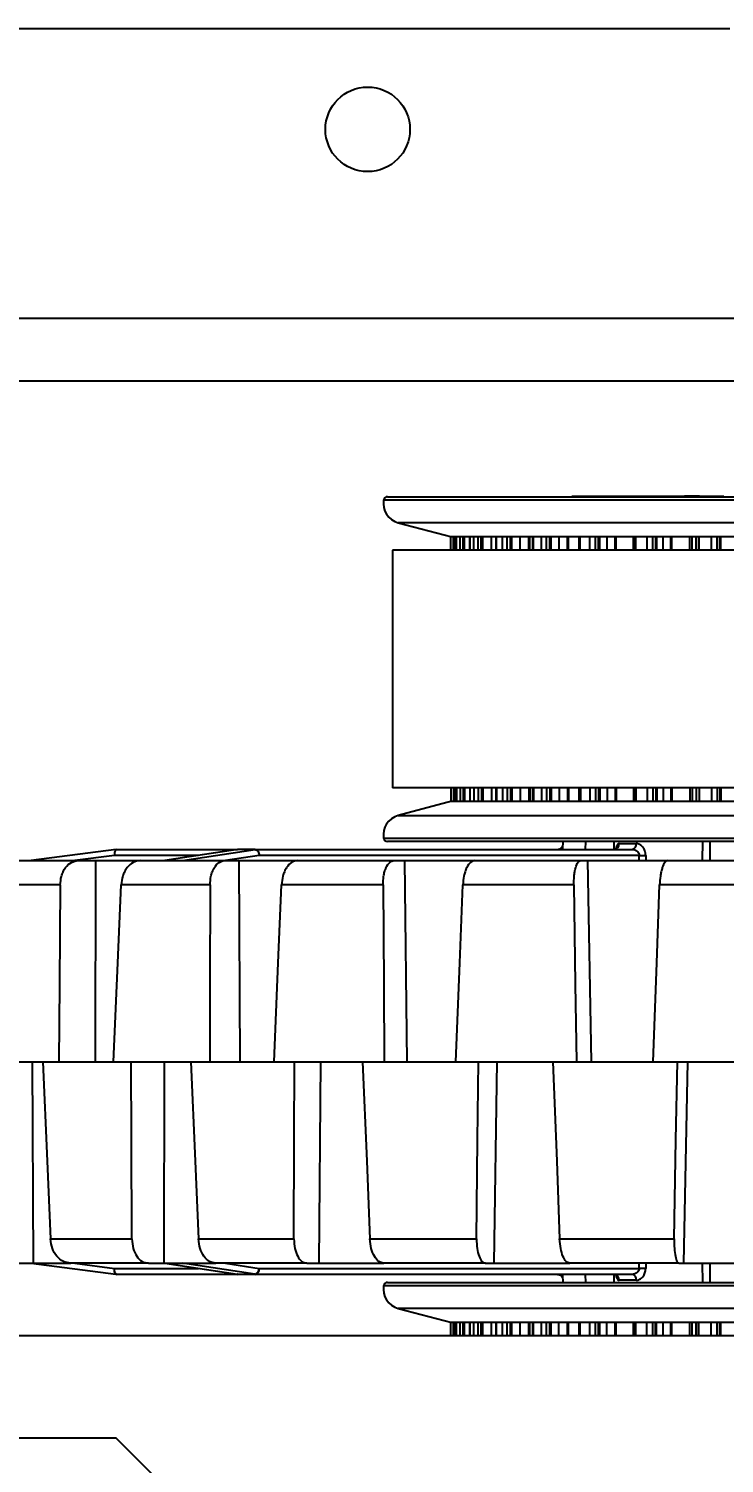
# Model space of a CAD drawing. Header units: inches. Extents: x 0 to 11, y 0 to 8.4.
# Drawn here: x 3.941 to 4.085, y 6.5491 to 6.846 of the extents above; entities that cross this region are included whole.
import ezdxf

# ---------------------------------------------------------------- set-up
doc = ezdxf.new("R2010")
doc.units = ezdxf.units.IN
doc.header["$MEASUREMENT"] = 0
doc.header["$PDSIZE"] = -1
doc.layers.add('DIM', color=3, linetype='Continuous')
doc.layers.add('OBJ', color=50, linetype='Continuous')
doc.dimstyles.get("Standard").update_dxf_attribs({"dimtxt": 0.18, "dimasz": 0.18, "dimexe": 0.18, "dimexo": 0.0625, "dimgap": 0.09, "dimtad": 0, "dimtih": 1, "dimtoh": 1, "dimdec": 4, "dimzin": 0, "dimdsep": 46, "dimtxsty": 'Standard', "dimcen": 0.09, "dimadec": 0, "dimazin": 0, "dimtfac": 1, "dimtdec": 4, "dimtofl": 0, "dimtmove": 0, "dimatfit": 3, "dimfxl": 1, "dimtolj": 1, "dimtzin": 0, "dimarcsym": 0})

# ---------------------------------------------------------------- blocks, each defined once
blk = doc.blocks.new('*D3')
at = {"layer": 'Defpoints', "color": 0, "transparency": 16777216}
for p in [(4.136179561686825, 7.075144194756748), (2.390624809930644, 6.845977528089745), (4.136179775280899, 6.845977528089745)]:
    blk.add_point(p, dxfattribs=at)
at = {"layer": 'DIM', "color": 0, "lineweight": -2, "transparency": 16777216}
for p, q in [((2.390624809930644, 7.205144194756748), (2.390624809930644, 7.335144194756748)), ((4.086179561686826, 7.075144194756748), (2.265624809930644, 7.075144194756748)), ((4.086179775280899, 6.845977528089745), (2.265624809930644, 6.845977528089745)), ((2.390624809930644, 6.715977528089745), (2.390624809930644, 6.585977528089745)), ((2.390624809930644, 6.585977528089745), (2.260624809930644, 6.585977528089745))]:
    blk.add_line(p, q, dxfattribs=at)
at = {"layer": 'DIM', "color": 0, "transparency": 16777216}
for points in [[(2.368958143263977, 7.205144194756748), (2.41229147659731, 7.205144194756748), (2.390624809930644, 7.075144194756748)], [(2.368958143263978, 6.715977528089745), (2.412291476597311, 6.715977528089745), (2.390624809930644, 6.845977528089745)]]:
    blk.add_solid(points, dxfattribs=at)
at = {"layer": 'DIM', "color": 0, "transparency": 16777216, "insert": (2.013124809930646, 6.585977528089742), "char_height": 0.125, "attachment_point": 5}
blk.add_mtext('\\A1;2.75', dxfattribs=at)
blk = doc.blocks.new('*D4')
at = {"layer": 'Defpoints', "color": 0, "transparency": 16777216}
for p in [(2.669255444599844, 7.075144194756726), (4.136179807078415, 7.075144194756726), (4.136179775280899, 6.899673078882869)]:
    blk.add_point(p, dxfattribs=at)
at = {"layer": 'DIM', "color": 0, "lineweight": -2, "transparency": 16777216}
for p, q in [((2.669255444599844, 7.205144194756726), (2.669255444599844, 7.335144194756726)), ((2.669255444599844, 7.335144194756726), (2.799255444599844, 7.335144194756726)), ((4.086179807078415, 7.075144194756726), (2.544255444599844, 7.075144194756726)), ((4.086179775280899, 6.899673078882869), (2.544255444599844, 6.899673078882869)), ((2.669255444599844, 6.769673078882869), (2.669255444599844, 6.639673078882869))]:
    blk.add_line(p, q, dxfattribs=at)
at = {"layer": 'DIM', "color": 0, "transparency": 16777216}
for points in [[(2.647588777933177, 7.205144194756726), (2.69092211126651, 7.205144194756726), (2.669255444599844, 7.075144194756726)], [(2.647588777933178, 6.769673078882869), (2.690922111266511, 6.769673078882869), (2.669255444599844, 6.899673078882869)]]:
    blk.add_solid(points, dxfattribs=at)
at = {"layer": 'DIM', "color": 0, "transparency": 16777216, "insert": (3.265505444599845, 7.335144194756723), "char_height": 0.125, "attachment_point": 5}
blk.add_mtext('\\A1;2.105653', dxfattribs=at)

msp = doc.modelspace()

# ---------------------------------------------------------------- linework, layer by layer
at = {"color": 7, "linetype": 'Continuous', "lineweight": 25}
for p, q in [((5.305346441947762, 6.785977528089739), (2.967013108614043, 6.785977528089743)), ((5.305346441947762, 6.773060861423073), (2.967013108614045, 6.773060861423077)), ((4.248879780580779, 6.748417446631084), (4.014466636295479, 6.748417446631084)), ((4.015290170726921, 6.749123361423084), (4.257069379325072, 6.749123361423084)), ((4.053420964190666, 6.749206694756352), (4.057439965807236, 6.749206694756353)), ((4.057439965807236, 6.749206694756353), (4.064042802656114, 6.749206694756352)), ((4.064042802656114, 6.749206694756358), (4.068061804272684, 6.749206694756359)), ((4.068061804272684, 6.749206694756359), (4.076785176323569, 6.749206694756359)), ((4.076785176323569, 6.749206694756359), (4.076835682009672, 6.749130201185618)), ((4.079584442571247, 6.749206694756358), (4.076785176323569, 6.749206694756358)), ((4.076835682009672, 6.749123361423085), (4.076835682009672, 6.749130201185618)), ((4.079873431275949, 6.749206694756359), (4.07957127005013, 6.749206694756359)), ((4.079873431275949, 6.749206694756359), (4.084777474535959, 6.749206694756358)), ((4.079923936962051, 6.749130201185618), (4.079873431275949, 6.749206694756359)), ((4.079923936962051, 6.749123361423085), (4.079923936962051, 6.749130201185618)), ((4.084777474535959, 6.749206694756358), (4.084876135989447, 6.749206694756358)), ((4.017505895764759, 6.743755662981551), (4.028573795857654, 6.740790028089751)), ((4.246065585148447, 6.743755662981552), (4.017505895764759, 6.743755662981551)), ((4.028373122568482, 6.738062993969022), (4.028373122568482, 6.740790028089751)), ((4.028576385346518, 6.740790028089751), (4.028373122568482, 6.740790028089751)), ((4.029172269597993, 6.740790028089751), (4.028576385346518, 6.740790028089751)), ((4.028947458826793, 6.738062993969022), (4.028947458826793, 6.740790028089751)), ((4.029172269597993, 6.740790028089751), (4.029172269597993, 6.738062993969022)), ((4.029181864235006, 6.740790028089751), (4.029172269597993, 6.740790028089751)), ((4.02958548337383, 6.740790028089751), (4.029181864235006, 6.740790028089751)), ((4.029181864235006, 6.738062993969022), (4.029181864235006, 6.740790028089751)), ((4.029889488354251, 6.740790028089751), (4.02958548337383, 6.740790028089751)), ((4.02958548337383, 6.738062993969022), (4.02958548337383, 6.740790028089751)), ((4.032351001212873, 6.740790028089751), (4.029889488354251, 6.740790028089751)), ((4.030312387685563, 6.738062993969022), (4.030312387685563, 6.740790028089751)), ((4.030950878458364, 6.738062993969022), (4.030950878458364, 6.740790028089751)), ((4.031246546715872, 6.738062993969022), (4.031246546715872, 6.740790028089751)), ((4.032294310278333, 6.740790028089751), (4.032294310278333, 6.738062993969022)), ((4.03234138777314, 6.740790028089751), (4.032294310278333, 6.740790028089751)), ((4.033178984512922, 6.740790028089751), (4.03234138777314, 6.740790028089751)), ((4.03234138777314, 6.738062993969022), (4.03234138777314, 6.740790028089751)), ((4.033576940726818, 6.740790028089751), (4.033178984512922, 6.740790028089751)), ((4.033178984512922, 6.738062993969022), (4.033178984512922, 6.740790028089751)), ((4.037722630144291, 6.740790028089751), (4.033576940726818, 6.740790028089751)), ((4.034042219036927, 6.738062993969022), (4.034042219036927, 6.740790028089751)), ((4.03470272075538, 6.738062993969022), (4.03470272075538, 6.740790028089751)), ((4.034993262923507, 6.738062993969022), (4.034993262923507, 6.740790028089751)), ((4.036809770197744, 6.738062993969022), (4.036809770197744, 6.740790028089751)), ((4.037708410738627, 6.740790028089751), (4.037708410738627, 6.738062993969022)), ((4.037820489294735, 6.740790028089751), (4.037708410738627, 6.740790028089751)), ((4.039073353108393, 6.740790028089751), (4.037820489294735, 6.740790028089751)), ((4.037820489294735, 6.738062993969022), (4.037820489294735, 6.740790028089751)), ((4.03955637087155, 6.740790028089751), (4.039073353108393, 6.740790028089751)), ((4.039073353108393, 6.738062993969022), (4.039073353108393, 6.740790028089751)), ((4.045293628996832, 6.740790028089751), (4.03955637087155, 6.740790028089751)), ((4.040053634611855, 6.738062993969022), (4.040053634611855, 6.740790028089751)), ((4.040721392759018, 6.738062993969022), (4.040721392759018, 6.740790028089751)), ((4.041000318605834, 6.738062993969022), (4.041000318605834, 6.740790028089751)), ((4.042754138118183, 6.738062993969022), (4.042754138118183, 6.740790028089751)), ((4.044563727122757, 6.738062993969022), (4.044563727122757, 6.740790028089751)), ((4.044748401613266, 6.738062993969022), (4.044748401613266, 6.740790028089751)), ((4.045293628921124, 6.740790028089751), (4.045293628921124, 6.738062993969022)), ((4.045496774725739, 6.740790028089751), (4.045293628996832, 6.740790028089751)), ((4.047136918705973, 6.740790028089751), (4.045496774725739, 6.740790028089751)), ((4.045496774725739, 6.738062993969022), (4.045496774725739, 6.740790028089751)), ((4.047694208199722, 6.740790028089751), (4.047136918705973, 6.740790028089751)), ((4.047136918705973, 6.738062993969022), (4.047136918705973, 6.740790028089751)), ((4.054894874166829, 6.740790028089751), (4.047694208199722, 6.740790028089751)), ((4.048212349319971, 6.738062993969022), (4.048212349319971, 6.740790028089751)), ((4.048872447282271, 6.738062993969022), (4.048872447282271, 6.740790028089751)), ((4.04913352606527, 6.738062993969022), (4.04913352606527, 6.740790028089751)), ((4.050785480385925, 6.738062993969022), (4.050785480385925, 6.740790028089751)), ((4.052563367796899, 6.738062993969022), (4.052563367796899, 6.740790028089751)), ((4.052751922240319, 6.738062993969022), (4.052751922240319, 6.740790028089751)), ((4.054880523585823, 6.740790028089751), (4.054880523585823, 6.738062993969022)), ((4.055198768534304, 6.740790028089751), (4.054894874166829, 6.740790028089751)), ((4.05718955457485, 6.740790028089751), (4.055198768534304, 6.740790028089751)), ((4.055198768534304, 6.738062993969022), (4.055198768534304, 6.740790028089751)), ((4.057808666872797, 6.740790028089751), (4.05718955457485, 6.740790028089751)), ((4.05718955457485, 6.738062993969022), (4.05718955457485, 6.740790028089751)), ((4.066311889702765, 6.740790028089751), (4.057808666872797, 6.740790028089751)), ((4.058336110956563, 6.738062993969022), (4.058336110956563, 6.740790028089751)), ((4.058973803236302, 6.738062993969022), (4.058973803236302, 6.740790028089751)), ((4.059211202886892, 6.738062993969022), (4.059211202886892, 6.740790028089751)), ((4.060724390086103, 6.738062993969022), (4.060724390086103, 6.740790028089751)), ((4.062430860836586, 6.738062993969022), (4.062430860836586, 6.740790028089751)), ((4.062619083238229, 6.738062993969022), (4.062619083238229, 6.740790028089751)), ((4.06621100199189, 6.738062993969022), (4.06621100199189, 6.740790028089751)), ((4.066254939347782, 6.740790028089751), (4.066254939347782, 6.738062993969022)), ((4.066709744210807, 6.740790028089751), (4.066311889702765, 6.740790028089751)), ((4.069006701441197, 6.740790028089751), (4.066709744210807, 6.740790028089751)), ((4.066709744210807, 6.738062993969022), (4.066709744210807, 6.740790028089751)), ((4.069673806597655, 6.740790028089751), (4.069006701441197, 6.740790028089751)), ((4.069006701441197, 6.738062993969022), (4.069006701441197, 6.740790028089751)), ((4.079289638343615, 6.740790028089751), (4.069673806597655, 6.740790028089751)), ((4.070198771415684, 6.738062993969022), (4.070198771415684, 6.740790028089751)), ((4.070799813021089, 6.738062993969022), (4.070799813021089, 6.740790028089751)), ((4.071008230423364, 6.738062993969022), (4.071008230423364, 6.740790028089751)), ((4.072348848399566, 6.738062993969022), (4.072348848399566, 6.740790028089751)), ((4.073945782752851, 6.738062993969022), (4.073945782752851, 6.740790028089751)), ((4.074129468535292, 6.738062993969022), (4.074129468535292, 6.740790028089751)), ((4.077877424649451, 6.738062993969022), (4.077877424649451, 6.740790028089751)), ((4.078327707940425, 6.738062993969022), (4.078327707940425, 6.740790028089751)), ((4.079162138885307, 6.740790028089751), (4.079162138885307, 6.738062993969022)), ((4.079163502390542, 6.738062993969022), (4.079163502390542, 6.740790028089751)), ((4.079772565579953, 6.740790028089751), (4.079289638343615, 6.740790028089751)), ((4.082324383771264, 6.740790028089751), (4.079772565579953, 6.740790028089751)), ((4.079772565579953, 6.738062993969022), (4.079772565579953, 6.740790028089751)), ((4.083024579759398, 6.740790028089751), (4.082324383771264, 6.740790028089751)), ((4.082324383771264, 6.738062993969022), (4.082324383771264, 6.740790028089751)), ((4.09353821862983, 6.740790028089751), (4.083024579759398, 6.740790028089751)), ((4.083535338465133, 6.738062993969022), (4.083535338465133, 6.740790028089751)), ((4.084086303119929, 6.738062993969022), (4.084086303119929, 6.740790028089751)), ((4.084261082573524, 6.738062993969022), (4.084261082573524, 6.740790028089751)), ((4.016304792348386, 6.738062993969022), (4.016304792348386, 6.688850395543824)), ((4.134734966117213, 6.738062993969022), (4.016304792348386, 6.738062993969022)), ((4.134734966117213, 6.688850395543825), (4.016304792348386, 6.688850395543824)), ((4.028373127597595, 6.688850395543825), (4.028373127597595, 6.686123361423085)), ((4.028947553445216, 6.688850395543825), (4.028947553445216, 6.686123361423085)), ((4.029173363857894, 6.688850395543825), (4.029173363857894, 6.686123361423085)), ((4.029182971632464, 6.688850395543825), (4.029182971632464, 6.686123361423085)), ((4.029586837868862, 6.688850395543825), (4.029586837868862, 6.686123361423085)), ((4.030313823579173, 6.688850395543825), (4.030313823579173, 6.686123361423085)), ((4.03095233077226, 6.688850395543825), (4.03095233077226, 6.686123361423085)), ((4.031247998001009, 6.688850395543825), (4.031247998001009, 6.686123361423085)), ((4.032296715817823, 6.688850395543825), (4.032296715817823, 6.686123361423085)), ((4.032343822193259, 6.688850395543825), (4.032343822193259, 6.686123361423085)), ((4.033181658216693, 6.688850395543825), (4.033181658216693, 6.686123361423085)), ((4.034044964130234, 6.688850395543825), (4.034044964130234, 6.686123361423085)), ((4.034705474092851, 6.688850395543825), (4.034705474092851, 6.686123361423085)), ((4.034996011542544, 6.688850395543825), (4.034996011542544, 6.686123361423085)), ((4.036812494917417, 6.688850395543825), (4.036812494917417, 6.686123361423085)), ((4.03771207382193, 6.688850395543825), (4.03771207382193, 6.686123361423085)), ((4.037824196356591, 6.688850395543825), (4.037824196356591, 6.686123361423085)), ((4.03907728629478, 6.688850395543825), (4.03907728629478, 6.686123361423085)), ((4.040057627584011, 6.688850395543825), (4.040057627584011, 6.686123361423085)), ((4.040725385615054, 6.688850395543825), (4.040725385615054, 6.686123361423085)), ((4.041004303159164, 6.688850395543825), (4.041004303159164, 6.686123361423085)), ((4.042758076300223, 6.688850395543824), (4.042758076300223, 6.686123361423085)), ((4.044567658823489, 6.688850395543824), (4.044567658823489, 6.686123361423085)), ((4.044752336662177, 6.688850395543824), (4.044752336662177, 6.686123361423085)), ((4.045298467721012, 6.688850395543824), (4.045298467721012, 6.686123361423085)), ((4.045501671619697, 6.688850395543824), (4.045501671619697, 6.686123361423085)), ((4.04714202351409, 6.688850395543824), (4.04714202351409, 6.686123361423085)), ((4.048217500974575, 6.688850395543824), (4.048217500974575, 6.686123361423085)), ((4.048877590463067, 6.688850395543824), (4.048877590463067, 6.686123361423085)), ((4.049138657544557, 6.688850395543824), (4.049138657544557, 6.686123361423085)), ((4.050790544057854, 6.688850395543824), (4.050790544057854, 6.686123361423085)), ((4.052568402407541, 6.688850395543824), (4.052568402407541, 6.686123361423085)), ((4.05275695784997, 6.688850395543824), (4.05275695784997, 6.686123361423085)), ((4.054886430011502, 6.688850395543824), (4.054886430011502, 6.686123361423085)), ((4.055204745871843, 6.688850395543824), (4.055204745871843, 6.686123361423085)), ((4.05719571697172, 6.688850395543824), (4.05719571697172, 6.686123361423085)), ((4.058342306214166, 6.688850395543824), (4.058342306214166, 6.686123361423085)), ((4.058979981851699, 6.688850395543824), (4.058979981851699, 6.686123361423085)), ((4.059217366663368, 6.688850395543824), (4.059217366663368, 6.686123361423085)), ((4.060730466133855, 6.688850395543824), (4.060730466133855, 6.686123361423085)), ((4.062436885892256, 6.688850395543824), (4.062436885892256, 6.686123361423085)), ((4.062625106921422, 6.688850395543824), (4.062625106921422, 6.686123361423085)), ((4.066217136201898, 6.688850395543824), (4.066217136201898, 6.686123361423085)), ((4.066261781459461, 6.688850395543824), (4.066261781459461, 6.686123361423085)), ((4.066716668468086, 6.688850395543824), (4.066716668468086, 6.686123361423085)), ((4.069013783769057, 6.688850395543824), (4.069013783769057, 6.686123361423085)), ((4.070205871884467, 6.688850395543824), (4.070205871884467, 6.686123361423085)), ((4.070806889051027, 6.688850395543824), (4.070806889051027, 6.686123361423085)), ((4.071015288808448, 6.688850395543824), (4.071015288808448, 6.686123361423085)), ((4.072355801094279, 6.688850395543824), (4.072355801094279, 6.686123361423085)), ((4.073952663663762, 6.688850395543824), (4.073952663663762, 6.686123361423085)), ((4.074136345732898, 6.688850395543824), (4.074136345732898, 6.686123361423085)), ((4.077884366175099, 6.688850395543824), (4.077884366175099, 6.686123361423085)), ((4.078334675990407, 6.688850395543824), (4.078334675990407, 6.686123361423085)), ((4.079169760556853, 6.688850395543824), (4.079169760556853, 6.686123361423085)), ((4.079171130934684, 6.688850395543824), (4.079171130934684, 6.686123361423085)), ((4.079780282080504, 6.688850395543824), (4.079780282080504, 6.686123361423085)), ((4.082332227822613, 6.688850395543824), (4.082332227822613, 6.686123361423085)), ((4.083543185532357, 6.688850395543824), (4.083543185532357, 6.686123361423085)), ((4.084094118497593, 6.688850395543824), (4.084094118497593, 6.686123361423085)), ((4.084268877894556, 6.688850395543824), (4.084268877894556, 6.686123361423085)), ((4.028573795857656, 6.686123361423085), (4.017505895764761, 6.683157726531285)), ((4.028373127597595, 6.686123361423085), (4.028576448425339, 6.686123361423085)), ((4.028576448425339, 6.686123361423085), (4.029173363857894, 6.686123361423085)), ((4.029173363857894, 6.686123361423085), (4.029182971632464, 6.686123361423085)), ((4.029182971632464, 6.686123361423085), (4.029586837868862, 6.686123361423085)), ((4.029586837868862, 6.686123361423085), (4.02989089770582, 6.686123361423085)), ((4.02989089770582, 6.686123361423085), (4.032353375129644, 6.686123361423085)), ((4.032296715817823, 6.686123361423085), (4.032343822193259, 6.686123361423085)), ((4.032343822193259, 6.686123361423085), (4.033181658216693, 6.686123361423085)), ((4.033181658216693, 6.686123361423085), (4.033579664868551, 6.686123361423085)), ((4.033579664868551, 6.686123361423085), (4.03772627725861, 6.686123361423085)), ((4.03771207382193, 6.686123361423085), (4.037824196356591, 6.686123361423085)), ((4.037824196356591, 6.686123361423085), (4.03907728629478, 6.686123361423085)), ((4.03907728629478, 6.686123361423085), (4.039560348950621, 6.686123361423085)), ((4.039560348950621, 6.686123361423085), (4.045298467838191, 6.686123361423085)), ((4.045298467838191, 6.686123361423085), (4.045501671619697, 6.686123361423085)), ((4.045501671619697, 6.686123361423085), (4.04714202351409, 6.686123361423085)), ((4.04714202351409, 6.686123361423085), (4.04769935135242, 6.686123361423085)), ((4.04769935135242, 6.686123361423085), (4.054900796643508, 6.686123361423085)), ((4.054900796643508, 6.686123361423085), (4.055204745871843, 6.686123361423085)), ((4.055204745871843, 6.686123361423085), (4.05719571697172, 6.686123361423085)), ((4.05719571697172, 6.686123361423085), (4.057814860209588, 6.686123361423085)), ((4.057814860209588, 6.686123361423085), (4.066318763516422, 6.686123361423085)), ((4.066318763516422, 6.686123361423085), (4.066716668468086, 6.686123361423085)), ((4.066716668468086, 6.686123361423085), (4.069013783769057, 6.686123361423085)), ((4.069013783769057, 6.686123361423085), (4.06968091176963, 6.686123361423085)), ((4.06968091176963, 6.686123361423085), (4.079297309944613, 6.686123361423085)), ((4.079297309944613, 6.686123361423085), (4.079780282080504, 6.686123361423085)), ((4.079780282080504, 6.686123361423085), (4.082332227822613, 6.686123361423085)), ((4.082332227822613, 6.686123361423085), (4.083032438048756, 6.686123361423085)), ((4.083032438048756, 6.686123361423085), (4.093546516647278, 6.686123361423085)), ((4.017505895764761, 6.683157726531285), (4.254853654287237, 6.683157726531285)), ((4.014466636295481, 6.678495942881752), (4.257892913756517, 6.678495942881752)), ((4.248121064811804, 6.677790028089752), (4.015290170726923, 6.677790028089751)), ((4.051542932776671, 6.677790028089751), (4.051517027235122, 6.676305900608416)), ((4.056246995951828, 6.677790028089751), (4.056217904176948, 6.676123361423085)), ((4.062161520848322, 6.677790028089752), (4.062132429073442, 6.676123361423085)), ((4.063252979829989, 6.677351545915039), (4.066752190746914, 6.677351545915039)), ((4.080520112788576, 6.673831694756419), (4.080525859667627, 6.677790028089752)), ((4.081989746001183, 6.677790028089751), (4.081979302016417, 6.673831694756418)), ((3.936776092419071, 6.673831694756418), (3.951268182872489, 6.673831694756418)), ((3.959132518848431, 6.676123361423085), (3.941479425690476, 6.673831694756418)), ((3.95873891186616, 6.674895021013891), (3.950547931147406, 6.673831694756418)), ((3.951268182872489, 6.673831694756418), (3.954819238851845, 6.673831694756418)), ((3.954819238851845, 6.673831694756418), (3.954760320612861, 6.632165028089752)), ((3.954819238851845, 6.673831694756418), (3.964077678799755, 6.673831694756418)), ((3.976167504741003, 6.674895021013891), (3.95873891186616, 6.674895021013891)), ((3.959144000949911, 6.676123361423085), (3.959144059841287, 6.676123361423085)), ((3.959144059841287, 6.676123361423085), (3.984240693532262, 6.676123361423085)), ((3.964077678799755, 6.673831694756419), (3.981592518542917, 6.673831694756419)), ((3.984240693532262, 6.676123361423085), (3.969178860909831, 6.673831694756419)), ((3.98427610371865, 6.676123361423085), (3.969214271096218, 6.673831694756419)), ((3.972817022997198, 6.673831694756419), (3.987878855619629, 6.676123361423085)), ((3.981592518542917, 6.673831694756419), (3.984518382299594, 6.673831694756419)), ((3.988702157406372, 6.674895021013892), (3.981713513575201, 6.673831694756419)), ((3.984276199321148, 6.676123361423085), (3.98427610371865, 6.676123361423085)), ((3.987878760017132, 6.676123361423085), (3.984276199321148, 6.676123361423085)), ((3.984518382299594, 6.673831694756419), (3.984728106410534, 6.632165028089752)), ((3.984518382299594, 6.673831694756419), (3.996608500294164, 6.673831694756419)), ((3.987878855619629, 6.676123361423085), (3.987878760017132, 6.676123361423085)), ((3.987878760017132, 6.676123361423085), (4.065969435893996, 6.676123361423085)), ((4.06738237288308, 6.674895021013892), (3.988702157406372, 6.674895021013892)), ((3.996608500294164, 6.673831694756419), (4.016613909784408, 6.673831694756419)), ((4.016613909784408, 6.673831694756419), (4.01882568042872, 6.673831694756419)), ((4.01882568042872, 6.673831694756419), (4.019297674528597, 6.632165028089753)), ((4.01882568042872, 6.673831694756419), (4.033380124352579, 6.673831694756419)), ((4.033380124352579, 6.673831694756419), (4.055268249345771, 6.673831694756419)), ((4.055268249345771, 6.673831694756419), (4.0566987233459, 6.673831694756419)), ((4.0566987233459, 6.673831694756419), (4.057418646132831, 6.632165028089753)), ((4.0566987233459, 6.673831694756419), (4.073275263785326, 6.673831694756419)), ((4.067384239060189, 6.673831694756418), (4.06738237288308, 6.674895021013892)), ((4.068726714134992, 6.674894865096652), (4.068727658313279, 6.673831694756418)), ((4.073275263785326, 6.673831694756419), (4.096381044679472, 6.673831694756419)), ((3.947532736194023, 6.668805129635077), (3.932322682576025, 6.668805129635077)), ((3.978545884546908, 6.668805129635077), (3.960163329424138, 6.668805129635077)), ((4.014348658903155, 6.668805129635077), (3.993352146910998, 6.668805129635077)), ((4.053853210081027, 6.668805129635077), (4.030880709611617, 6.668805129635077)), ((4.095859212283254, 6.668805129635077), (4.071608731138708, 6.668805129635077)), ((3.933673175774708, 6.632165028089793), (3.943890982908208, 6.632165028089752)), ((3.94198597515304, 6.590498361423085), (3.941792896115504, 6.632165028089752)), ((3.943890982908208, 6.632165028089752), (3.947220662881607, 6.632165028089752)), ((3.947220662881607, 6.632165028089752), (3.958547182090582, 6.632165028089752)), ((3.958547182090582, 6.632165028089752), (3.96220624293049, 6.632165028089752)), ((3.96220624293049, 6.632165028089752), (3.97455527256462, 6.632165028089752)), ((3.969032765741355, 6.590498361423085), (3.969108456704299, 6.632165028089752)), ((3.97455527256462, 6.632165028089752), (3.97851586660866, 6.632165028089752)), ((3.97851586660866, 6.632165028089752), (3.991793423095884, 6.632165028089752)), ((3.991793423095884, 6.632165028089752), (3.99602540783189, 6.632165028089752)), ((3.99602540783189, 6.632165028089752), (4.01013044095013, 6.632165028089753)), ((4.001158233634067, 6.590498361423085), (4.001500394765883, 6.632165028089752)), ((4.01013044095013, 6.632165028089753), (4.01460160841894, 6.632165028089706)), ((4.01460160841894, 6.632165028089706), (4.029426770349315, 6.632165028089753)), ((4.029426770349315, 6.632165028089753), (4.034103092266704, 6.632165028089782)), ((4.034103092266704, 6.632165028089782), (4.049535554575247, 6.632165028089753)), ((4.03738626274553, 6.590498361423085), (4.03798449765337, 6.632165028089753)), ((4.049535554575247, 6.632165028089753), (4.054381441307807, 6.632165028089718)), ((4.054381441307807, 6.632165028089718), (4.070303753637972, 6.632165028089753)), ((4.070303753637972, 6.632165028089753), (4.075282325061615, 6.632165028089753)), ((4.075282325061615, 6.632165028089753), (4.091573309002417, 6.632165028089753)), ((4.076616082743453, 6.590498361423085), (4.077452214362365, 6.632165028089753)), ((3.945517478397916, 6.595524926544429), (3.962377941922322, 6.595524926544429)), ((3.976148771884961, 6.595524926544429), (3.995913516261917, 6.595524926544429)), ((4.011642526430603, 6.595524926544429), (4.033711009903659, 6.595524926544429)), ((4.050920282263681, 6.595524926544429), (4.074621965129694, 6.595524926544429)), ((3.938161719133122, 6.590498361423085), (3.94198597515304, 6.590498361423085)), ((3.941479425690475, 6.590498361423085), (3.959052394699555, 6.588217096210686)), ((3.94198597515304, 6.590498361423085), (3.949717339747655, 6.590498361423085)), ((3.965781935482751, 6.590498361423085), (3.949717339747655, 6.590498361423085)), ((3.950547931147404, 6.590498361423085), (3.95873891186616, 6.589435035165611)), ((3.95873891186616, 6.589435035165611), (3.976167504741003, 6.589435035165611)), ((3.984335243575906, 6.588206694756418), (3.959213315317934, 6.588206694756418)), ((3.965781935482751, 6.590498361423085), (3.969032765741355, 6.590498361423085)), ((3.969032765741355, 6.590498361423085), (3.979747818724157, 6.590498361423085)), ((3.969178981437968, 6.590498343084659), (3.984147219253773, 6.58822091692271)), ((3.969214271096218, 6.590498361423085), (3.984217386538843, 6.588215628609762)), ((3.987820138439823, 6.588215628609762), (3.972817022997198, 6.590498361423085)), ((3.998579603969187, 6.590498361423085), (3.979747818724157, 6.590498361423085)), ((3.9817135135752, 6.590498361423085), (3.988702157406372, 6.589435035165611)), ((3.984217386538843, 6.588215628609762), (3.984147219253773, 6.58822091692271)), ((3.984217386538843, 6.588215628609762), (3.987820138439823, 6.588215628609762)), ((3.987937995476886, 6.588206694756418), (3.984335243575906, 6.588206694756418)), ((4.065969435893996, 6.588206694756418), (3.987937995476886, 6.588206694756418)), ((3.988702157406372, 6.589435035165611), (4.06738237288308, 6.589435035165611)), ((3.998579603969187, 6.590498361423085), (4.001158233634067, 6.590498361423085)), ((4.001158233634067, 6.590498361423085), (4.014531403542252, 6.590498361423085)), ((4.035558184031892, 6.590498361423085), (4.014531403542252, 6.590498361423085)), ((4.035558184031892, 6.590498361423085), (4.03738626274553, 6.590498361423085)), ((4.03738626274553, 6.590498361423085), (4.053011212578588, 6.590498361423085)), ((4.051517042168417, 6.58802330004322), (4.051542932776671, 6.58654002808975)), ((4.075594100227719, 6.590498361423085), (4.053011212578588, 6.590498361423085)), ((4.056217904176948, 6.588206694756418), (4.056246995951828, 6.58654002808975)), ((4.062132429073442, 6.588206694756418), (4.062161520848322, 6.586540028089752)), ((4.06738237288308, 6.589435035165611), (4.067384257098445, 6.590498361423085)), ((4.06872763660896, 6.590498361423085), (4.068726714134992, 6.589435191082851)), ((4.075594100227719, 6.590498361423085), (4.076616082743453, 6.590498361423085)), ((4.076616082743453, 6.590498361423085), (4.094018056307315, 6.590498361423086)), ((4.080525568417451, 6.586540028089752), (4.080519711094633, 6.590498361423085)), ((4.081979612253309, 6.590498361423085), (4.081989970939974, 6.586540028089752)), ((4.248875920101853, 6.58583411329775), (4.014466636805785, 6.58583411329775)), ((4.015290171237226, 6.58654002808975), (4.257069379835379, 6.58654002808975)), ((4.066752190746914, 6.586978510264465), (4.063252979829989, 6.586978510264465)), ((4.017505896275065, 6.581172329648218), (4.02857379636796, 6.578206694756418)), ((4.246061821081036, 6.581172329648219), (4.017505896275065, 6.581172329648218)), ((4.02837311881017, 6.57547966063613), (4.02837311881017, 6.578206694756418)), ((4.028576323537066, 6.578206694756418), (4.02837311881017, 6.578206694756418)), ((4.029171176594233, 6.578206694756418), (4.028576323537066, 6.578206694756418)), ((4.02894736547512, 6.57547966063613), (4.02894736547512, 6.578206694756418)), ((4.029171176594233, 6.578206694756418), (4.029171176594233, 6.57547966063613)), ((4.029180758102643, 6.578206694756418), (4.029171176594233, 6.578206694756418)), ((4.029584130141045, 6.578206694756418), (4.029180758102643, 6.578206694756418)), ((4.029180758102643, 6.57547966063613), (4.029180758102643, 6.578206694756418)), ((4.029888080262786, 6.578206694756418), (4.029584130141045, 6.578206694756418)), ((4.029584130141045, 6.57547966063613), (4.029584130141045, 6.578206694756418)), ((4.032348628538842, 6.578206694756418), (4.029888080262786, 6.578206694756418)), ((4.030310953049074, 6.57547966063613), (4.030310953049074, 6.578206694756418)), ((4.030949427397085, 6.57547966063613), (4.030949427397085, 6.578206694756418)), ((4.031245096681268, 6.57547966063613), (4.031245096681268, 6.578206694756418)), ((4.03229190597296, 6.578206694756418), (4.03229190597296, 6.575479660636129)), ((4.03233895459583, 6.578206694756418), (4.03229190597296, 6.578206694756418)), ((4.03317631204605, 6.578206694756418), (4.03233895459583, 6.578206694756418)), ((4.03233895459583, 6.57547966063613), (4.03233895459583, 6.578206694756418)), ((4.033574217819178, 6.578206694756418), (4.03317631204605, 6.578206694756418)), ((4.03317631204605, 6.575479660636129), (4.03317631204605, 6.578206694756418)), ((4.03771898423482, 6.578206694756418), (4.033574217819178, 6.578206694756418)), ((4.03403947517443, 6.575479660636129), (4.03403947517443, 6.578206694756418)), ((4.03469996864406, 6.575479660636129), (4.03469996864406, 6.578206694756418)), ((4.034990515528571, 6.575479660636129), (4.034990515528571, 6.578206694756418)), ((4.036807046689359, 6.575479660636128), (4.036807046689359, 6.578206694756418)), ((4.03770474885125, 6.578206694756418), (4.03770474885125, 6.575479660636128)), ((4.037816783437036, 6.578206694756418), (4.03770474885125, 6.578206694756418)), ((4.039069421117326, 6.578206694756418), (4.037816783437036, 6.578206694756418)), ((4.037816783437036, 6.575479660636128), (4.037816783437036, 6.578206694756418)), ((4.039552393984391, 6.578206694756418), (4.039069421117326, 6.578206694756418)), ((4.039069421117326, 6.575479660636128), (4.039069421117326, 6.578206694756418)), ((4.045288791306913, 6.578206694756418), (4.039552393984391, 6.578206694756418)), ((4.040049642828103, 6.575479660636128), (4.040049642828103, 6.578206694756418)), ((4.040717401086674, 6.575479660636128), (4.040717401086674, 6.578206694756418)), ((4.04099633523423, 6.575479660636128), (4.04099633523423, 6.578206694756418)), ((4.042750201105497, 6.575479660636127), (4.042750201105497, 6.578206694756418)), ((4.044559796578614, 6.575479660636126), (4.044559796578614, 6.578206694756418)), ((4.044744467719643, 6.575479660636126), (4.044744467719643, 6.578206694756418)), ((4.045288791263655, 6.578206694756418), (4.045288791263655, 6.575479660636126)), ((4.045491878981789, 6.578206694756418), (4.045288791306913, 6.578206694756418)), ((4.047131815036292, 6.578206694756418), (4.045491878981789, 6.578206694756418)), ((4.045491878981789, 6.575479660636126), (4.045491878981789, 6.578206694756418)), ((4.047689066181531, 6.578206694756418), (4.047131815036292, 6.578206694756418)), ((4.047131815036292, 6.575479660636126), (4.047131815036292, 6.578206694756418)), ((4.05488895277386, 6.578206694756418), (4.047689066181531, 6.578206694756418)), ((4.048207198796216, 6.575479660636126), (4.048207198796216, 6.578206694756418)), ((4.048867305227668, 6.575479660636124), (4.048867305227668, 6.578206694756418)), ((4.049128395710335, 6.575479660636124), (4.049128395710335, 6.578206694756418)), ((4.050780417826696, 6.575479660636124), (4.050780417826696, 6.578206694756418)), ((4.052558334286415, 6.575479660636123), (4.052558334286415, 6.578206694756418)), ((4.052746887729496, 6.575479660636123), (4.052746887729496, 6.578206694756418)), ((4.054874618234935, 6.578206694756418), (4.054874618234935, 6.575479660636123)), ((4.055192792278332, 6.578206694756418), (4.05488895277386, 6.578206694756418)), ((4.057183393245504, 6.578206694756418), (4.055192792278332, 6.578206694756418)), ((4.055192792278332, 6.575479660636123), (4.055192792278332, 6.578206694756418)), ((4.057802474599162, 6.578206694756418), (4.057183393245504, 6.578206694756418)), ((4.057183393245504, 6.575479660636122), (4.057183393245504, 6.578206694756418)), ((4.066305016892279, 6.578206694756418), (4.057802474599162, 6.578206694756418)), ((4.058329916758396, 6.575479660636121), (4.058329916758396, 6.578206694756418)), ((4.058967625675844, 6.575479660636121), (4.058967625675844, 6.578206694756418)), ((4.059205040163679, 6.575479660636121), (4.059205040163679, 6.578206694756418)), ((4.060718315080937, 6.575479660636121), (4.060718315080937, 6.578206694756418)), ((4.062424836811465, 6.575479660636121), (4.062424836811465, 6.578206694756418)), ((4.062613060584257, 6.575479660636121), (4.062613060584257, 6.578206694756418)), ((4.066204868785767, 6.575479660636119), (4.066204868785767, 6.578206694756418)), ((4.066248098230655, 6.578206694756418), (4.066248098230655, 6.575479660636119)), ((4.066702820953896, 6.578206694756418), (4.066305016892279, 6.578206694756418)), ((4.068999620097499, 6.578206694756418), (4.066702820953896, 6.578206694756418)), ((4.066702820953896, 6.575479660636119), (4.066702820953896, 6.578206694756418)), ((4.069666702405137, 6.578206694756418), (4.068999620097499, 6.578206694756418)), ((4.068999620097499, 6.575479660636119), (4.068999620097499, 6.578206694756418)), ((4.079281967654243, 6.578206694756418), (4.069666702405137, 6.578206694756418)), ((4.070191671922654, 6.575479660636119), (4.070191671922654, 6.578206694756418)), ((4.070792737962664, 6.575479660636118), (4.070792737962664, 6.578206694756418)), ((4.071001173008325, 6.575479660636118), (4.071001173008325, 6.578206694756418)), ((4.072341896665441, 6.575479660636117), (4.072341896665441, 6.578206694756418)), ((4.073938902791261, 6.575479660636117), (4.073938902791261, 6.578206694756418)), ((4.07412259228571, 6.575479660636117), (4.07412259228571, 6.578206694756418)), ((4.077870484045389, 6.575479660636116), (4.077870484045389, 6.578206694756418)), ((4.078320740808854, 6.575479660636116), (4.078320740808854, 6.578206694756418)), ((4.079154518109003, 6.578206694756418), (4.079154518109003, 6.575479660636116)), ((4.079155874758913, 6.575479660636116), (4.079155874758913, 6.578206694756418)), ((4.07976484998762, 6.578206694756418), (4.079281967654243, 6.578206694756418)), ((4.082316540610133, 6.578206694756418), (4.07976484998762, 6.578206694756418)), ((4.07976484998762, 6.575479660636114), (4.07976484998762, 6.578206694756418)), ((4.083016722355318, 6.578206694756418), (4.082316540610133, 6.578206694756418)), ((4.082316540610133, 6.575479660636114), (4.082316540610133, 6.578206694756418)), ((4.093529921423495, 6.578206694756418), (4.083016722355318, 6.578206694756418)), ((4.083527492279583, 6.575479660636114), (4.083527492279583, 6.578206694756418)), ((4.084078488620054, 6.575479660636114), (4.084078488620054, 6.578206694756418)), ((4.084253288129047, 6.575479660636114), (4.084253288129047, 6.578206694756418)), ((4.137624584524422, 6.575479660636097), (3.826902703163842, 6.575479660636192)), ((3.959096441947688, 6.554310861423267), (2.967013108614079, 6.554310861423295)), ((3.969513108614354, 6.5438941947566), (3.959096441947688, 6.554310861423267))]:
    msp.add_line(p, q, dxfattribs=at)
at = {"color": 7, "linetype": 'Continuous', "lineweight": 25, "flags": 128}
for points in [[(4.050444220286232, 6.676123361423085), (4.05068258316283, 6.6761468507143), (4.050804348884149, 6.676177654402744)], [(3.947532736194023, 6.668805129635077), (3.94735760887922, 6.648286690649782), (3.947220662881607, 6.632165028089752)], [(3.958547182090582, 6.632165028089752), (3.95945185873384, 6.652683502711974), (3.960163329424138, 6.668805129635077)], [(3.978545884546908, 6.668805129635077), (3.978528772613829, 6.648286690649782), (3.97851586660866, 6.632165028089752)], [(3.991793423095884, 6.632165028089752), (3.992666007092124, 6.652683502712005), (3.993352146910998, 6.668805129635077)], [(4.014348658903155, 6.668805129635077), (4.014490082289228, 6.648286690649757), (4.01460160841894, 6.632165028089706)], [(4.029426770349315, 6.632165028089753), (4.030240748675363, 6.65268350271206), (4.030880709611617, 6.668805129635077)], [(4.053853210081027, 6.668805129635077), (4.054148871708231, 6.648286690649763), (4.054381441307807, 6.632165028089718)], [(4.070303753637972, 6.632165028089753), (4.071034393974281, 6.652683502712056), (4.071608731138708, 6.668805129635077)], [(3.943890982908208, 6.632165028089752), (3.944801426325119, 6.611646553331142), (3.945517478397916, 6.595524926544429)], [(3.962377941922322, 6.595524926544429), (3.962281455133803, 6.616043365664159), (3.96220624293049, 6.632165028089752)], [(3.97455527256462, 6.632165028089752), (3.975447297316361, 6.611646553331143), (3.976148771884961, 6.595524926544429)], [(3.995913516261917, 6.595524926544429), (3.995975909411539, 6.616043365664135), (3.99602540783189, 6.632165028089752)], [(4.01013044095013, 6.632165028089753), (4.010976943316004, 6.611646553331143), (4.011642526430603, 6.595524926544429)], [(4.033711009903659, 6.595524926544429), (4.033930387207143, 6.616043365664104), (4.034103092266704, 6.632165028089782)], [(4.049535554575247, 6.632165028089753), (4.050310814009218, 6.611646553331143), (4.050920282263681, 6.595524926544429)], [(4.074621965129694, 6.595524926544429), (4.074991660918687, 6.616043365664138), (4.075282325061615, 6.632165028089753)], [(4.050444220286232, 6.588206694756418), (4.05068258316283, 6.588183205465202), (4.050804641348873, 6.588152311550718)]]:
    msp.add_lwpolyline(points, dxfattribs=at)
at = {"color": 7, "linetype": 'Continuous', "lineweight": 25}
msp.add_circle((4.011179775281163, 6.825144194756408), 0.008749999999999147, dxfattribs=at)
for centre, radius, start, end in [((4.018584308452686, 6.747780353924422), 0.004166666666666985, 171.2048461803195, 255.0000000000022), ((4.015290170726921, 6.748290028089751), 0.0008333333333334636, 90, 171.2048461802675), ((4.018584308452688, 6.679133035588413), 0.004166666666667549, 104.9999999999955, 188.7951538196692), ((4.015290170726923, 6.678623361423085), 0.0008333333333343518, 188.7951538197426, 270.0000000000008), ((4.050434595165971, 6.677363162298274), 0.001242297478446887, 297.8374607663833, 331.3791515020335), ((4.062057613199702, 6.67731783477879), 0.001195841888173791, 272.7413830812098, 1.615398963603317), ((4.065673288492305, 6.677175631645793), 0.001093149534659182, 285.7185474448661, 9.260547068193087), ((4.068060856191002, 6.729323810423168), 0.05443301806953552, 269.2858151526492, 270.7008944722296), ((3.959797584253951, 6.589058211868547), 0.001123736188739335, 160.4073481728824, 228.4605421802255), ((3.95990160213309, 6.589178302488236), 0.001190697410951368, 167.5483670784784, 234.6862471127273), ((3.959213315317934, 6.589456694756419), 0.001250000000001224, 262.6034147154353, 270.0000000000008), ((3.984335243575906, 6.589456694756419), 0.001250000000000639, 261.3487644791482, 270.0000000000211), ((3.984335344087086, 6.588989883503915), 0.0007831887539465365, 261.3376111420395, 269.9926468984528), ((3.987491507299021, 6.5893820269658), 0.001211810031182734, 285.7351096432033, 2.507088946713145), ((3.987938095988066, 6.58898988350392), 0.0007831887539509773, 261.3376111420884, 269.9926468984854), ((3.987625396771477, 6.589253031608912), 0.001092034230008551, 286.6337955296008, 9.59395391296348), ((4.050434600637928, 6.586966897981369), 0.001242290711101824, 28.62080339113404, 62.18986878830881), ((4.062057613199703, 6.587012221400713), 0.001195841888173153, 358.3846010364388, 87.25861691883354), ((4.065673288492305, 6.587154424533709), 0.001093149534660037, 350.7394529319071, 74.28145255514738), ((4.068060856191001, 6.535006245770808), 0.05443301805506377, 89.29910552758395, 90.7141848475406), ((4.018584308962992, 6.585197020591088), 0.004166666666666985, 171.2048461803195, 254.9999999999991), ((4.015290171237226, 6.585706694756418), 0.0008333333333330188, 90, 171.2048461803279)]:
    msp.add_arc(centre, radius, start, end, dxfattribs=at)
for points, knots in [([(4.063252979829989, 6.677351545915039), (4.063189689241261, 6.677341861608859), (4.06306171033293, 6.67732227912499), (4.062844756288606, 6.67711111956224), (4.062660269456257, 6.676748198545985), (4.062590851534228, 6.676316538589934), (4.062565661329643, 6.676159898888163)], [0, 0, 0, 0, 0.1933290611783307, 0.3909276670606979, 0.7789813318288671, 1, 1, 1, 1]), ([(4.068726714134992, 6.674894865096652), (4.068694364147702, 6.675211036928521), (4.068629833781577, 6.675841722928042), (4.068161166261588, 6.67665222514214), (4.067612815087431, 6.677116148604776), (4.067123994208442, 6.67732247562307), (4.066875546565601, 6.677341901062217), (4.066752190746914, 6.677351545915039)], [0, 0, 0, 0, 0.2504819077700317, 0.4996505584636057, 0.7491922346143368, 0.875472365611178, 1, 1, 1, 1]), ([(3.947532736194023, 6.668805129635077), (3.947581106799006, 6.669405553441932), (3.947657648193396, 6.670355660959054), (3.948107778179747, 6.671540805003539), (3.948743357893971, 6.672614415006888), (3.949805315482863, 6.67360867024702), (3.950780588856869, 6.673757357590323), (3.951268182872489, 6.673831694756418)], [0, 0, 0, 0, 0.2258044907201606, 0.3573118547004125, 0.5009271414490716, 0.7504854067852418, 1, 1, 1, 1]), ([(3.959144000949911, 6.676123361423085), (3.959078818213964, 6.676101753156081), (3.958943251921072, 6.676056812534751), (3.958803925088242, 6.675725723708474), (3.95873365754003, 6.675313161169392), (3.95873720522548, 6.675030835765734), (3.95873891186616, 6.674895021013891)], [0, 0, 0, 0, 0.2702622342593384, 0.5620882381667409, 0.7893392642246512, 1, 1, 1, 1]), ([(3.964077678799755, 6.673831694756419), (3.963586799334222, 6.673757196009453), (3.962605370234507, 6.673608248572661), (3.961518823314603, 6.672622114261888), (3.960852866027132, 6.671570656816645), (3.96035230918778, 6.670394041093588), (3.96023737053389, 6.669427655377612), (3.960163329424138, 6.668805129635077)], [0, 0, 0, 0, 0.2498545218832445, 0.4995411617099521, 0.6366718550685401, 0.7659515041796882, 1, 1, 1, 1]), ([(3.978545884546908, 6.668805129635077), (3.978581953269618, 6.669405553438318), (3.978639028229499, 6.67035566095271), (3.979002650946752, 6.671540804998419), (3.979519794446048, 6.672614415005357), (3.980388571185017, 6.673608670247008), (3.98119122616946, 6.673757357590318), (3.981592518542917, 6.673831694756419)], [0, 0, 0, 0, 0.2258044893721161, 0.3573118536904195, 0.5009271414552402, 0.750485406788321, 1, 1, 1, 1]), ([(3.987878855619629, 6.676123361423085), (3.987987218485227, 6.676101753156081), (3.988212590307424, 6.676056812534751), (3.988483239472152, 6.675725723708476), (3.988653377327331, 6.675313161169392), (3.988686313306631, 6.675030835765734), (3.988702157406372, 6.674895021013892)], [0, 0, 0, 0, 0.2702622342593314, 0.5620882381666592, 0.7893392642247052, 0.9999999999999999, 0.9999999999999999, 0.9999999999999999, 0.9999999999999999]), ([(3.996608500294164, 6.673831694756419), (3.996203573625688, 6.673757196009458), (3.995393992366751, 6.673608248572676), (3.994492739626651, 6.6726221142635), (3.993937266864905, 6.671570656821999), (3.993517699897117, 6.670394041100262), (3.993417009553442, 6.669427655381411), (3.993352146910998, 6.668805129635077)], [0, 0, 0, 0, 0.2498545218870682, 0.4995411617175799, 0.6366718540071991, 0.7659515027630363, 1, 1, 1, 1]), ([(4.014348658903155, 6.668805129635077), (4.014371329814615, 6.669405553442084), (4.014407204147295, 6.670355660959324), (4.014673271105919, 6.671540805003755), (4.01505626524463, 6.672614415006953), (4.015705463789521, 6.673608670247021), (4.016311112118836, 6.673757357590323), (4.016613909784408, 6.673831694756419)], [0, 0, 0, 0, 0.2258044907773201, 0.3573118547432577, 0.5009271414487749, 0.7504854067851275, 1, 1, 1, 1]), ([(4.033380124352579, 6.673831694756419), (4.033073453973086, 6.673757196009458), (4.032460319271823, 6.673608248572675), (4.031771744818083, 6.6726221142635), (4.031343634339741, 6.671570656821997), (4.031017805575112, 6.670394041100259), (4.030934422967499, 6.669427655381408), (4.030880709611617, 6.668805129635077)], [0, 0, 0, 0, 0.2498545218870458, 0.4995411617175557, 0.6366718540075889, 0.7659515027635792, 1, 1, 1, 1]), ([(4.051486097174824, 6.676613526841981), (4.051478062442977, 6.676615750907165), (4.051459065128374, 6.676621009485399), (4.051388783037815, 6.676547845703397), (4.051268363405275, 6.676435962662413), (4.051051424229197, 6.67626717928905), (4.050819626823675, 6.676192826447069), (4.050666897854543, 6.676143836110521)], [0, 0, 0, 0, 0.1349553901975066, 0.3190884343065508, 0.4954341417052352, 0.6675466525458618, 1, 1, 1, 1]), ([(4.053853210081027, 6.668805129635077), (4.053861794336382, 6.669405553438193), (4.053875378017566, 6.670355660952491), (4.054035804905475, 6.671540804998241), (4.054273012602247, 6.672614415005305), (4.054682907385709, 6.673608670247007), (4.05507314674191, 6.673757357590318), (4.055268249345771, 6.673831694756419)], [0, 0, 0, 0, 0.2258044893252347, 0.3573118536553199, 0.5009271414554879, 0.7504854067884643, 1, 1, 1, 1]), ([(4.065969435893996, 6.676123361423085), (4.066131084938507, 6.676106339029888), (4.066397739502959, 6.67607825906902), (4.0667049929599, 6.67592546592975), (4.066988998394223, 6.675733163991808), (4.067216149106703, 6.67548709919755), (4.067362187447134, 6.675159809647408), (4.067375795729947, 6.674981298832973), (4.06738237288308, 6.674895021013892)], [0, 0, 0, 0, 0.2497227208698017, 0.4119399750760912, 0.4997264002731536, 0.7485949500902102, 0.8784909503607543, 0.9999999999999999, 0.9999999999999999, 0.9999999999999999, 0.9999999999999999]), ([(4.073275263785326, 6.673831694756419), (4.073076167719113, 6.673757196009458), (4.072678109363161, 6.673608248572676), (4.072223135182072, 6.672622114263398), (4.071935394907363, 6.67157065682167), (4.071713204488065, 6.67039404109985), (4.07164966315487, 6.669427655381176), (4.071608731138708, 6.668805129635077)], [0, 0, 0, 0, 0.2498545218868335, 0.4995411617171164, 0.636671854072761, 0.765951502850551, 1, 1, 1, 1]), ([(3.949717339747655, 6.590498361423085), (3.94918867872049, 6.590573096292242), (3.948131643943995, 6.590722525419137), (3.946771945896945, 6.591874457898649), (3.94578445837212, 6.593528829277782), (3.945606578126959, 6.594858765248497), (3.945517478397916, 6.595524926544429)], [0, 0, 0, 0, 0.2499136709341257, 0.4996915371566903, 0.7493968572079569, 1, 1, 1, 1]), ([(3.962377941922322, 6.595524926544429), (3.962431378443307, 6.594860620925189), (3.962538222572167, 6.593532369125146), (3.963321063730913, 6.591878298519425), (3.964439029977955, 6.590723538178025), (3.965333764852024, 6.590573510127091), (3.965781935482751, 6.590498361423085)], [0, 0, 0, 0, 0.2499123639394904, 0.4996895068213579, 0.7493956301627118, 1, 1, 1, 1]), ([(3.979747818724157, 6.590498361423085), (3.979297997307726, 6.59057309629224), (3.978398598910745, 6.590722525419137), (3.977236149843117, 6.591874457898648), (3.976387208551526, 6.593528829277782), (3.976228345802249, 6.594858765248497), (3.97614877188496, 6.595524926544429)], [0, 0, 0, 0, 0.2499136709340825, 0.4996915371566629, 0.7493968572079044, 1, 1, 1, 1]), ([(3.995913516261917, 6.595524926544429), (3.995951405323127, 6.594860620925191), (3.996027162944768, 6.593532369125145), (3.996636930105234, 6.591878298519426), (3.997515906602471, 6.590723538178025), (3.998224614047677, 6.590573510127091), (3.998579603969188, 6.590498361423085)], [0, 0, 0, 0, 0.2499123639394847, 0.4996895068213893, 0.7493956301627331, 1, 1, 1, 1]), ([(4.014531403542252, 6.590498361423085), (4.014174089332675, 6.590573096292242), (4.013459655080383, 6.590722525419139), (4.012529775418868, 6.591874457898649), (4.01184517501207, 6.593528829277782), (4.011710156722926, 6.594858765248497), (4.011642526430603, 6.595524926544429)], [0, 0, 0, 0, 0.2499136709341117, 0.49969153715671, 0.7493968572079504, 1, 1, 1, 1]), ([(4.033711009903659, 6.595524926544429), (4.033732200265145, 6.594860620925191), (4.033774569522565, 6.593532369125146), (4.034192735218141, 6.591878298519425), (4.034806014709487, 6.590723538178025), (4.035307161008729, 6.590573510127091), (4.035558184031892, 6.590498361423085)], [0, 0, 0, 0, 0.2499123639394842, 0.4996895068213389, 0.7493956301627006, 1, 1, 1, 1]), ([(4.053011212578588, 6.590498361423085), (4.052757262387312, 6.59057309629224), (4.052249500002943, 6.590722525419137), (4.051580443670516, 6.591874457898648), (4.051080985385446, 6.593528829277782), (4.050973914018829, 6.594858765248497), (4.050920282263681, 6.595524926544429)], [0, 0, 0, 0, 0.249913670934127, 0.4996915371567083, 0.7493968572079549, 1, 1, 1, 1]), ([(4.074621965129694, 6.595524926544429), (4.074625812933045, 6.594860620925191), (4.074633506457801, 6.593532369125146), (4.074847364935424, 6.591878298519425), (4.07517631323387, 6.590723538178025), (4.075454671310439, 6.590573510127091), (4.075594100227719, 6.590498361423085)], [0, 0, 0, 0, 0.2499123639395283, 0.4996895068213824, 0.7493956301627195, 1, 1, 1, 1]), ([(4.050666897854543, 6.588186220068982), (4.050819733898965, 6.588137225092002), (4.051051874564532, 6.588062807263348), (4.051268296765381, 6.587894363086552), (4.051388670796846, 6.587782202997065), (4.051459203541388, 6.587708526897796), (4.051478065272696, 6.58771395809807), (4.05148603900423, 6.587716254119161)], [0, 0, 0, 0, 0.3323841250487306, 0.5048538929675799, 0.6813575528963524, 0.8652950099433574, 1, 1, 1, 1]), ([(4.051543233622005, 6.587491584404394), (4.051535509114789, 6.587558911606756), (4.051520790899136, 6.587687196331721), (4.051519961287608, 6.587915066305617), (4.051519567078062, 6.588023344115681)], [0, 0, 0, 0, 0.5248263375170467, 1, 1, 1, 1]), ([(4.062558283435756, 6.588210238155818), (4.062585545949701, 6.588039147448951), (4.062656786642698, 6.587592063935404), (4.06284442087671, 6.587216263277481), (4.063061717155097, 6.587007168838758), (4.063189523282947, 6.586988018518853), (4.063252979829989, 6.586978510264465)], [0, 0, 0, 0, 0.2361576670490723, 0.6171124163817864, 0.8098939043794102, 0.9999999999999999, 0.9999999999999999, 0.9999999999999999, 0.9999999999999999]), ([(4.06738237288308, 6.589435035165611), (4.067375843322248, 6.589349022895183), (4.067362338918537, 6.589171132765395), (4.067216958480627, 6.588844172906625), (4.066990233555803, 6.588597954991557), (4.066706203893438, 6.588405273661753), (4.066398596016277, 6.588251976052026), (4.066131469038419, 6.588223791104214), (4.065969435893996, 6.588206694756418)], [0, 0, 0, 0, 0.1211369466555884, 0.2505348022481669, 0.4995252522856852, 0.5873644674317949, 0.7497046783552203, 1, 1, 1, 1]), ([(4.066752190746914, 6.586978510264465), (4.066875192329425, 6.586988348685744), (4.067123911903209, 6.587008242803342), (4.067612222399364, 6.587216256342512), (4.068162130096507, 6.587678658589179), (4.068632059245309, 6.588488680368347), (4.068695155783829, 6.58911962030137), (4.068726714134992, 6.589435191082851)], [0, 0, 0, 0, 0.1241815449152787, 0.2511055572843669, 0.5003650494060302, 0.7501026903482382, 1, 1, 1, 1])]:
    msp.add_open_spline(points, degree=3, knots=knots, dxfattribs=at)
at = {"layer": 'OBJ'}
msp.add_circle((4.136179561686824, 5.720977528090078), 1.354166666666667, dxfattribs=at)

# ---------------------------------------------------------------- dimensions: what is measured, and where the dimension line sits
at = {"layer": 'DIM'}
for base, p1, p2, override, picture, middle in [((2.669255444599844, 7.075144194756726), (4.136179775280898, 6.899673078882866), (4.136179807078413, 7.075144194756723), {"dimtxt": 0.125, "dimasz": 0.13, "dimexe": 0.125, "dimexo": 0.05, "dimgap": 0.06, "dimdec": 6, "dimlfac": 12, "dimzin": 1, "dimadec": 2, "dimtdec": 2, "dimtzin": 1}, '*D4', (3.265505444599845, 7.335144194756723)), ((2.390624809930644, 6.845977528089745), (4.136179561686824, 7.075144194756745), (4.136179775280898, 6.845977528089741), {"dimtxt": 0.125, "dimasz": 0.13, "dimexe": 0.125, "dimexo": 0.05, "dimgap": 0.06, "dimdec": 2, "dimlfac": 12, "dimzin": 1, "dimadec": 2, "dimtdec": 2, "dimtzin": 1}, '*D3', (2.013124809930646, 6.585977528089742))]:
    dim = msp.add_linear_dim(base=base, p1=p1, p2=p2, angle=90, dimstyle='Standard', override=override, dxfattribs=at)
    dim.commit()
    dim.dimension.update_dxf_attribs({"geometry": picture, "text_midpoint": middle})

doc.saveas('drawing.dxf')
